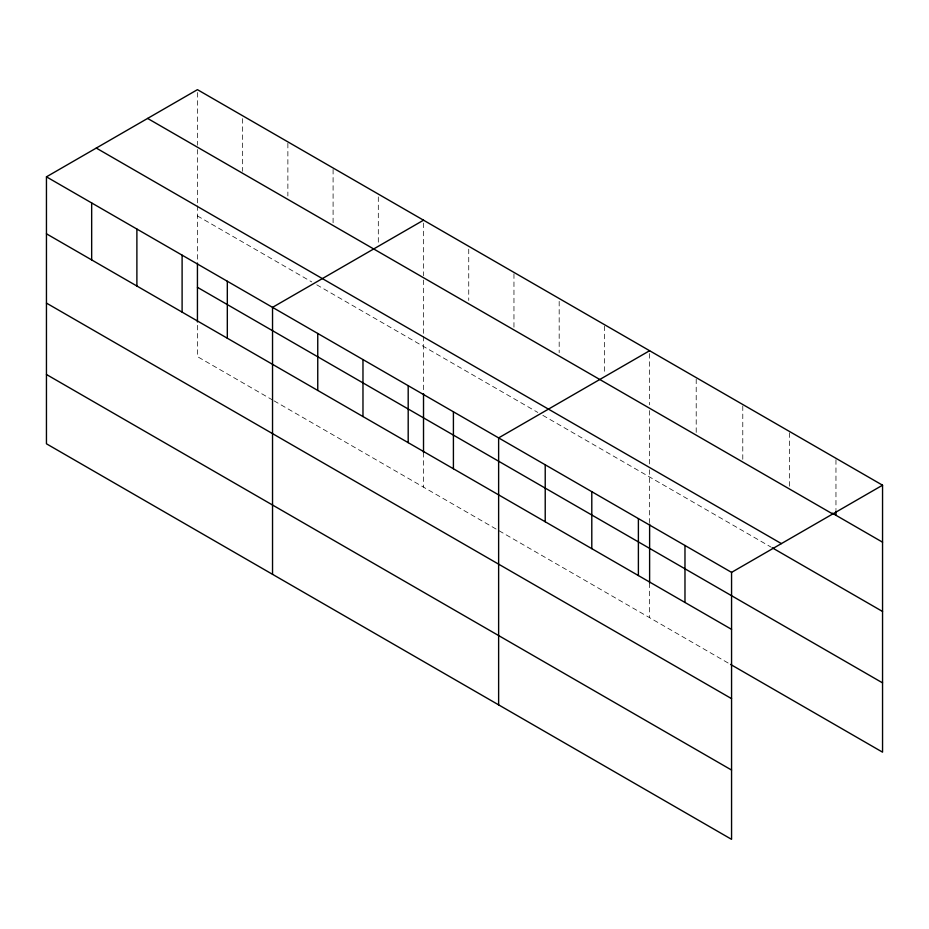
<?xml version="1.0" encoding="UTF-8"?>
<svg xmlns="http://www.w3.org/2000/svg" width="929" height="929" viewBox="0 0 929 929"><rect width="100%" height="100%" fill="white"/><g stroke="black" fill="none" stroke-linecap="round" stroke-linejoin="round"><path stroke-width="0.7" stroke-dasharray="4.64 3.48" d="M197.436 149.523L197.436 204.38M197.436 215.934L311.738 281.917M316.766 284.82L537.821 412.453M542.85 415.356L770.989 547.065M272.801 400.132L197.436 356.62L197.436 321.968M274.055 400.852L729.3 663.689M835.961 459.739L835.961 509.591M789.371 432.844L789.371 486.959M742.782 405.938L742.782 460.064M696.204 379.044L696.204 433.169M649.615 353.577L649.615 404.847M649.615 410.583L649.615 464.001M649.615 469.772L649.615 522.679M649.615 583.029L649.615 617.68M604.396 326.044L604.396 374.468M559.177 301.356L559.177 352.637M513.958 273.834L513.958 327.949M468.739 249.146L468.739 300.427M423.519 223.041L423.519 275.739M423.519 280.047L423.519 334.916M423.519 336.356L423.519 392.154M423.519 452.504L423.519 487.144M378.312 196.936L378.312 243.932M333.093 169.403L333.093 223.529M287.874 143.298L287.874 195.996M242.655 118.622L242.655 171.319M197.436 92.517L197.436 145.214M197.436 205.82L197.436 261.618"/><path stroke-width="1.39" d="M46.45 176.835L731.564 572.38L731.564 839.34L46.45 443.795L46.45 176.835L197.436 89.66L882.55 485.205L882.55 752.165L730.531 664.398M423.519 220.196L272.534 307.36L272.534 574.319M649.615 350.721L498.629 437.896L498.629 704.856M731.564 572.38L882.55 485.205M832.279 513.156L882.55 542.188M147.606 118.424L832.721 513.981M96.279 148.071L781.394 543.616M772.208 547.773L882.55 611.479M197.436 287.328L882.55 682.873M46.45 233.806L731.564 629.351M46.45 303.098L731.564 698.643M46.45 374.492L731.564 770.048M835.961 511.008L835.961 515.281M684.975 545.486L684.975 602.456M649.615 524.107L649.615 583.029M638.386 518.591L638.386 575.562M591.796 491.685L591.796 548.656M545.218 464.79L545.218 521.761M453.41 411.791L453.41 468.762M423.519 393.582L423.519 452.504M408.191 385.686L408.191 442.657M362.972 359.581L362.972 416.552M317.753 333.465L317.753 390.447M227.315 281.255L227.315 338.226M197.436 263.046L197.436 321.968M182.107 255.15L182.107 312.121M136.888 229.045L136.888 286.016M91.669 202.94L91.669 259.911"/></g></svg>
